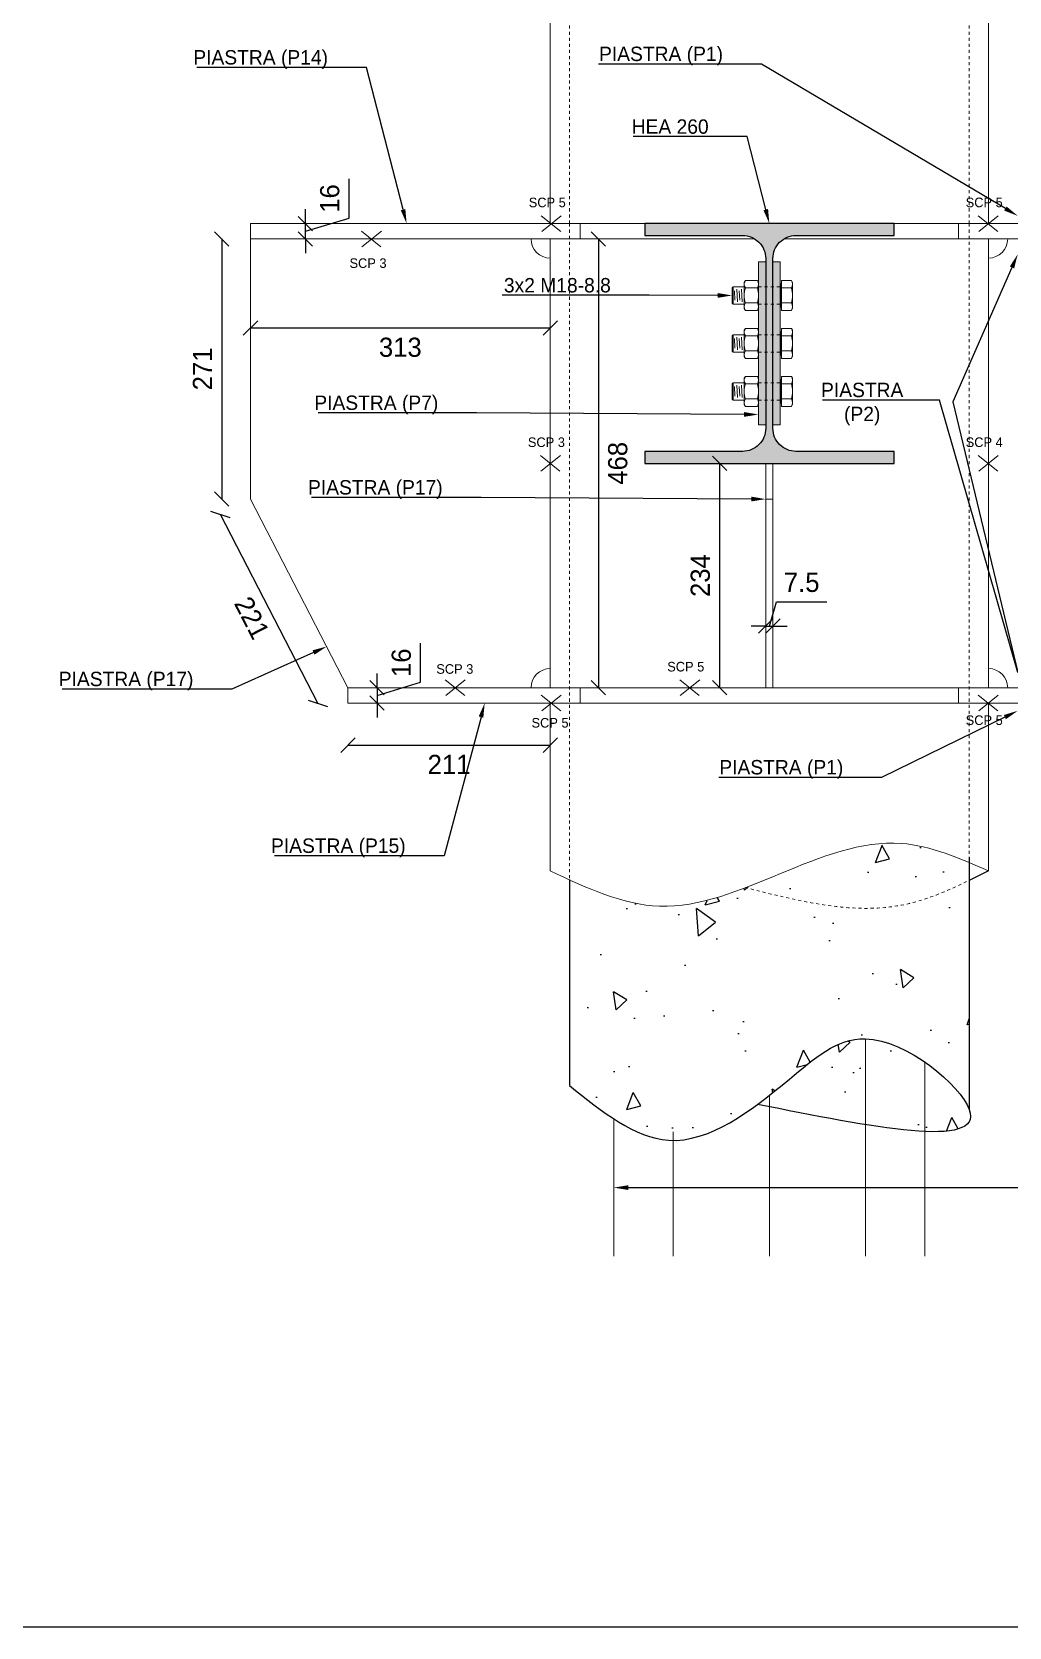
# Model space of a CAD drawing. Header units: millimetres. Extents: x -6949 to 549764, y -83146 to 127128.
# Drawn here: x 11988 to 13007, y -48298 to -46635 of the extents above; entities that cross this region are included whole.
import ezdxf
from ezdxf import colors
from ezdxf.entities.mleader import LeaderData, LeaderLine
from ezdxf.math import Vec2, Vec3

# ---------------------------------------------------------------- set-up
doc = ezdxf.new("R2010")
doc.units = ezdxf.units.MM
doc.linetypes.add('Tratto', pattern=[6.35, 3.175, -3.175])
for name, color, linetype, lineweight in [('armatura', 1, 'Continuous', 15), ('bulloni', 5, 'Continuous', 9), ('piastra', 6, 'Continuous', 18), ('S-COLS', 7, 'Continuous', 18), ('SEZIONI acciaio - Steel sections', 7, 'Continuous', 25), ('tratteggio', 253, 'Tratto', 15)]:
    doc.layers.add(name, color=color, linetype=linetype, lineweight=lineweight)
doc.layers.add('quote', color=7, linetype='Continuous', lineweight=5, true_color=0x383838)
doc.styles.get("Standard").update_dxf_attribs({"font": ''})
doc.styles.get('Standard').set_extended_font_data('Bahnschrift Light')
doc.dimstyles.new('Q 1_15', dxfattribs={"dimtxt": 20, "dimasz": 15, "dimexe": 0.18, "dimexo": 0.0625, "dimgap": 10, "dimtad": 2, "dimdec": 0, "dimzin": 0, "dimdsep": 46, "dimtxsty": 'Standard', "dimblk": 'OBLIQUE', "dimcen": 0, "dimse1": 1, "dimse2": 1, "dimadec": 0, "dimazin": 0, "dimtfac": 1, "dimtdec": 0, "dimtofl": 0, "dimtmove": 1, "dimatfit": 3, "dimfxl": 1, "dimtolj": 1, "dimtzin": 0, "dimarcsym": 1})

# ---------------------------------------------------------------- blocks, each defined once
blk = doc.blocks.new('_Oblique')
at = {"color": 0, "linetype": 'ByBlock', "lineweight": -2}
blk.add_line((-0.5, -0.5), (0.5, 0.5), dxfattribs=at)
blk = doc.blocks.new('*D712')
at = {"layer": 'Defpoints', "color": 0, "transparency": 16777216}
for p in [(12216.3, -46850.9), (12186.3, -47122.2), (12216.3, -47122.2)]:
    blk.add_point(p, dxfattribs=at)
at = {"layer": 'quote', "color": 0, "lineweight": -2, "transparency": 16777216}
blk.add_line((12186.3, -46850.9), (12186.3, -47122.2), dxfattribs=at)
at = {"layer": 'quote', "color": 0, "lineweight": -2, "transparency": 16777216, "xscale": 15, "yscale": 15, "zscale": 15}
for p, rotation in [((12186.3, -46850.9), 90), ((12186.3, -47122.2), 270)]:
    blk.add_blockref('_Oblique', p, dxfattribs=dict(at, rotation=rotation))
at = {"layer": 'quote', "color": 0, "transparency": 16777216, "insert": (12166.2, -46986.5), "char_height": 20, "attachment_point": 5, "rotation": 90}
blk.add_mtext('\\A1;271', dxfattribs=at)
blk = doc.blocks.new('*D713')
at = {"layer": 'Defpoints', "color": 0, "transparency": 16777216}
for p in [(12216.3, -47122.2), (12184.9, -47138.4), (12317.9, -47318.9)]:
    blk.add_point(p, dxfattribs=at)
at = {"layer": 'quote', "color": 0, "lineweight": -2, "transparency": 16777216}
blk.add_line((12286.5, -47335.1), (12184.9, -47138.4), dxfattribs=at)
at = {"layer": 'quote', "color": 0, "lineweight": -2, "transparency": 16777216, "xscale": 15, "yscale": 15, "zscale": 15}
for p, rotation in [((12184.9, -47138.4), 117.3238909274767), ((12286.5, -47335.1), 297.3238909274767)]:
    blk.add_blockref('_Oblique', p, dxfattribs=dict(at, rotation=rotation))
at = {"layer": 'quote', "color": 0, "transparency": 16777216, "insert": (12217.8, -47246), "char_height": 20, "attachment_point": 5, "rotation": 297.3239}
blk.add_mtext('\\A1;221', dxfattribs=at)
blk = doc.blocks.new('*D714')
at = {"layer": 'Defpoints', "color": 0, "transparency": 16777216}
for p in [(12317.9, -47318.9), (12317.9, -47334.9), (12348.2, -47334.9)]:
    blk.add_point(p, dxfattribs=at)
at = {"layer": 'quote', "color": 0, "lineweight": -2, "transparency": 16777216}
for p, q in [((12393.7, -47313.2), (12393.7, -47272.3)), ((12348.2, -47318.9), (12348.2, -47303.9)), ((12348.2, -47326.9), (12393.7, -47313.2)), ((12348.2, -47318.9), (12348.2, -47334.9)), ((12348.2, -47334.9), (12348.2, -47349.9))]:
    blk.add_line(p, q, dxfattribs=at)
at = {"layer": 'quote', "color": 0, "lineweight": -2, "transparency": 16777216, "xscale": 15, "yscale": 15, "zscale": 15}
for p, rotation in [((12348.2, -47318.9), 270), ((12348.2, -47334.9), 90)]:
    blk.add_blockref('_Oblique', p, dxfattribs=dict(at, rotation=rotation))
at = {"layer": 'quote', "color": 0, "transparency": 16777216, "insert": (12373.6, -47292.8), "char_height": 20, "attachment_point": 5, "rotation": 90}
blk.add_mtext('\\A1;16', dxfattribs=at)
blk = doc.blocks.new('*D715')
at = {"layer": 'Defpoints', "color": 0, "transparency": 16777216}
for p in [(12216.3, -46834.9), (12273.6, -46834.9), (12216.3, -46850.9)]:
    blk.add_point(p, dxfattribs=at)
at = {"layer": 'quote', "color": 0, "lineweight": -2, "transparency": 16777216}
for p, q in [((12319.1, -46829.2), (12319.1, -46788.3)), ((12273.6, -46834.9), (12273.6, -46819.9)), ((12273.6, -46842.9), (12319.1, -46829.2)), ((12273.6, -46850.9), (12273.6, -46834.9)), ((12273.6, -46850.9), (12273.6, -46865.9))]:
    blk.add_line(p, q, dxfattribs=at)
at = {"layer": 'quote', "color": 0, "lineweight": -2, "transparency": 16777216, "xscale": 15, "yscale": 15, "zscale": 15}
for p, rotation in [((12273.6, -46834.9), 270), ((12273.6, -46850.9), 90)]:
    blk.add_blockref('_Oblique', p, dxfattribs=dict(at, rotation=rotation))
at = {"layer": 'quote', "color": 0, "transparency": 16777216, "insert": (12299, -46808.8), "char_height": 20, "attachment_point": 5, "rotation": 90}
blk.add_mtext('\\A1;16', dxfattribs=at)
blk = doc.blocks.new('*D716')
at = {"layer": 'Defpoints', "color": 0, "transparency": 16777216}
for p in [(12761, -47254.5), (12753.5, -47318.9), (12761, -47318.9)]:
    blk.add_point(p, dxfattribs=at)
at = {"layer": 'quote', "color": 0, "lineweight": -2, "transparency": 16777216}
for p, q in [((12757.3, -47254.5), (12764.9, -47229.2)), ((12764.9, -47229.2), (12817.2, -47229.2)), ((12753.5, -47254.5), (12738.5, -47254.5)), ((12753.5, -47254.5), (12761, -47254.5)), ((12761, -47254.5), (12776, -47254.5))]:
    blk.add_line(p, q, dxfattribs=at)
at = {"layer": 'quote', "color": 0, "lineweight": -2, "transparency": 16777216, "xscale": 15, "yscale": 15, "zscale": 15}
blk.add_blockref('_Oblique', (12753.5, -47254.5), dxfattribs=at)
at = {"layer": 'quote', "color": 0, "lineweight": -2, "transparency": 16777216, "xscale": 15, "yscale": 15, "zscale": 15, "rotation": 180}
blk.add_blockref('_Oblique', (12761, -47254.5), dxfattribs=at)
at = {"layer": 'quote', "color": 0, "transparency": 16777216, "insert": (12791, -47209.1), "char_height": 20, "attachment_point": 5}
blk.add_mtext('\\A1;7.5', dxfattribs=at)
blk = doc.blocks.new('*D734')
at = {"layer": 'Defpoints', "color": 0, "transparency": 16777216}
for p in [(12317.9, -47334.9), (12528.8, -47334.9), (12528.8, -47378.7)]:
    blk.add_point(p, dxfattribs=at)
at = {"layer": 'quote', "color": 0, "lineweight": -2, "transparency": 16777216}
blk.add_line((12317.9, -47378.7), (12528.8, -47378.7), dxfattribs=at)
at = {"layer": 'quote', "color": 0, "lineweight": -2, "transparency": 16777216, "xscale": 15, "yscale": 15, "zscale": 15, "rotation": 180}
blk.add_blockref('_Oblique', (12317.9, -47378.7), dxfattribs=at)
at = {"layer": 'quote', "color": 0, "lineweight": -2, "transparency": 16777216, "xscale": 15, "yscale": 15, "zscale": 15}
blk.add_blockref('_Oblique', (12528.8, -47378.7), dxfattribs=at)
at = {"layer": 'quote', "color": 0, "transparency": 16777216, "insert": (12423.3, -47398.8), "char_height": 20, "attachment_point": 5}
blk.add_mtext('\\A1;211', dxfattribs=at)
blk = doc.blocks.new('*D735')
at = {"layer": 'Defpoints', "color": 0, "transparency": 16777216}
for p in [(12216.3, -46850.9), (12528.8, -46850.9), (12528.8, -46943.8)]:
    blk.add_point(p, dxfattribs=at)
at = {"layer": 'quote', "color": 0, "lineweight": -2, "transparency": 16777216}
blk.add_line((12216.3, -46943.8), (12528.8, -46943.8), dxfattribs=at)
at = {"layer": 'quote', "color": 0, "lineweight": -2, "transparency": 16777216, "xscale": 15, "yscale": 15, "zscale": 15, "rotation": 180}
blk.add_blockref('_Oblique', (12216.3, -46943.8), dxfattribs=at)
at = {"layer": 'quote', "color": 0, "lineweight": -2, "transparency": 16777216, "xscale": 15, "yscale": 15, "zscale": 15}
blk.add_blockref('_Oblique', (12528.8, -46943.8), dxfattribs=at)
at = {"layer": 'quote', "color": 0, "transparency": 16777216, "insert": (12372.5, -46964), "char_height": 20, "attachment_point": 5}
blk.add_mtext('\\A1;313', dxfattribs=at)
blk = doc.blocks.new('*D779')
at = {"layer": 'Defpoints', "color": 0, "transparency": 16777216}
for p in [(12705.6, -47084.9), (12747.3, -47084.9), (12747.3, -47318.9)]:
    blk.add_point(p, dxfattribs=at)
at = {"layer": 'quote', "color": 0, "lineweight": -2, "transparency": 16777216}
blk.add_line((12705.6, -47318.9), (12705.6, -47084.9), dxfattribs=at)
at = {"layer": 'quote', "color": 0, "lineweight": -2, "transparency": 16777216, "xscale": 15, "yscale": 15, "zscale": 15}
for p, rotation in [((12705.6, -47084.9), 90), ((12705.6, -47318.9), 270)]:
    blk.add_blockref('_Oblique', p, dxfattribs=dict(at, rotation=rotation))
at = {"layer": 'quote', "color": 0, "transparency": 16777216, "insert": (12685.4, -47201.9), "char_height": 20, "attachment_point": 5, "rotation": 90}
blk.add_mtext('\\A1;234', dxfattribs=at)
blk = doc.blocks.new('*D811')
at = {"layer": 'Defpoints', "color": 0, "transparency": 16777216}
for p in [(12508.8, -46850.9), (12508.8, -47318.9), (12579.1, -47318.9)]:
    blk.add_point(p, dxfattribs=at)
at = {"layer": 'quote', "color": 0, "lineweight": -2, "transparency": 16777216}
blk.add_line((12579.1, -46850.9), (12579.1, -47318.9), dxfattribs=at)
at = {"layer": 'quote', "color": 0, "lineweight": -2, "transparency": 16777216, "xscale": 15, "yscale": 15, "zscale": 15}
for p, rotation in [((12579.1, -46850.9), 90), ((12579.1, -47318.9), 270)]:
    blk.add_blockref('_Oblique', p, dxfattribs=dict(at, rotation=rotation))
at = {"layer": 'quote', "color": 0, "transparency": 16777216, "insert": (12599.3, -47084.9), "char_height": 20, "attachment_point": 5, "rotation": 90}
blk.add_mtext('\\A1;468', dxfattribs=at)
blk = doc.blocks.new('x')
at = {"layer": 'quote', "color": 1, "lineweight": 20}
for p, q in [((12519.8, -46826.5), (12540.1, -46842.9)), ((12540.6, -46826.5), (12520.3, -46842.9))]:
    blk.add_line(p, q, dxfattribs=at)

msp = doc.modelspace()

# ---------------------------------------------------------------- hatches: boundary and pattern name
at = {"true_color": 0xc7c8ca}
h = msp.add_hatch(color=9, dxfattribs=at)
h.dxf.hatch_style = 1
h.paths.add_polyline_path([(12785, -46847.4), (12887.3, -46847.4), (12887.3, -46834.9), (12627.3, -46834.9), (12627.3, -46847.4), (12729.5, -46847.4, -0.414214), (12753.5, -46871.4), (12753.5, -46900.9), (12761, -46900.9), (12761, -46871.4, -0.414214)])
h.paths.add_polyline_path([(12753.5, -46950.9), (12761, -46950.9), (12761, -46918.9), (12753.5, -46918.9)])
h.paths.add_polyline_path([(12761, -46968.9), (12753.5, -46968.9), (12753.5, -47000.9), (12761, -47000.9)])
h.paths.add_polyline_path([(12761, -47018.9), (12753.5, -47018.9), (12753.5, -47048.4, -0.414214), (12729.5, -47072.4), (12627.3, -47072.4), (12627.3, -47084.9), (12887.3, -47084.9), (12887.3, -47072.4), (12785, -47072.4, -0.414214), (12761, -47048.4)])
h = msp.add_hatch(color=9, dxfattribs=at)
h.dxf.hatch_style = 1
h.paths.add_polyline_path([(12761, -47000.9), (12753.5, -47000.9), (12753.5, -47018.9), (12761, -47018.9)])
h.paths.add_polyline_path([(12761, -46950.9), (12753.5, -46950.9), (12753.5, -46968.9), (12761, -46968.9)])
h.paths.add_polyline_path([(12761, -46900.9), (12753.5, -46900.9), (12753.5, -46918.9), (12761, -46918.9)])
h = msp.add_hatch()
h.set_pattern_fill('AR-CONC', color=256, angle=48)
edge = h.paths.add_edge_path()
edge.add_spline(control_points=[(12965.8, -47519.7), (12943.4, -47530.5), (12869.7, -47562.2), (12788.8, -47541.6), (12732.7, -47527.3)], knot_values=[21.801139, 21.801139, 21.801139, 21.801139, 94.84451, 260.815544, 260.815544, 260.815544, 260.815544], degree=3, periodic=0)
edge.add_spline(control_points=[(12732.7, -47527.3), (12702.6, -47538.8), (12640.7, -47557.1), (12580, -47533.3), (12548.8, -47519.1)], knot_values=[21.09983, 21.09983, 21.09983, 21.09983, 114.133121, 212.827969, 212.827969, 212.827969, 212.827969], degree=3, periodic=0)
edge.add_line((12548.8, -47519.1), (12548.8, -47733.5))
edge.add_spline(control_points=[(12548.8, -47733.5), (12564.2, -47745.9), (12579.6, -47758.3), (12595.1, -47768.3)], knot_values=[0, 0, 0, 0, 53.419193, 53.419193, 53.419193, 53.419193], degree=3, periodic=0)
edge.add_spline(control_points=[(12595.1, -47768.3), (12613.9, -47780.5), (12634.5, -47790.1), (12655.4, -47790.8), (12657, -47790.8)], knot_values=[53.419193, 53.419193, 53.419193, 53.419193, 118.117284, 123.553186, 123.553186, 123.553186, 123.553186], degree=3, periodic=0)
edge.add_spline(control_points=[(12657, -47790.8), (12657, -47790.8), (12657.1, -47790.8), (12657.1, -47790.8)], knot_values=[123.553186, 123.553186, 123.553186, 123.553186, 123.571311, 123.571311, 123.571311, 123.571311], degree=3, periodic=0)
edge.add_spline(control_points=[(12657.1, -47790.8), (12690.4, -47790.8), (12724.7, -47769.4), (12757.3, -47743.9)], knot_values=[123.571311, 123.571311, 123.571311, 123.571311, 235.148749, 235.148749, 235.148749, 235.148749], degree=3, periodic=0)
edge.add_spline(control_points=[(12757.3, -47743.9), (12764.4, -47738.3), (12797.2, -47711.4), (12827.7, -47684.2), (12857.4, -47684.8), (12857.5, -47684.8)], knot_values=[235.148749, 235.148749, 235.148749, 235.148749, 259.466462, 348.963017, 349.13403, 349.13403, 349.13403, 349.13403], degree=3, periodic=0)
edge.add_spline(control_points=[(12857.5, -47684.8), (12877.4, -47685.2), (12900, -47695.6), (12919.4, -47709)], knot_values=[349.13403, 349.13403, 349.13403, 349.13403, 409.222106, 409.222106, 409.222106, 409.222106], degree=3, periodic=0)
edge.add_spline(control_points=[(12919.4, -47709), (12942.3, -47725), (12960.9, -47745.2), (12965.8, -47758.7)], knot_values=[409.222106, 409.222106, 409.222106, 409.222106, 480.202566, 480.202566, 480.202566, 480.202566], degree=3, periodic=0)
edge.add_line((12965.8, -47758.7), (12965.8, -47519.7))
edge = h.paths.add_edge_path()
edge.add_spline(control_points=[(12732.7, -47527.3), (12788.8, -47541.6), (12869.7, -47562.2), (12943.4, -47530.5), (12965.8, -47519.7)], knot_values=[21.801139, 21.801139, 21.801139, 21.801139, 187.772173, 260.815544, 260.815544, 260.815544, 260.815544], degree=3, periodic=0)
edge.add_line((12965.8, -47519.7), (12965.8, -47501.2))
edge.add_spline(control_points=[(12965.8, -47501.2), (12942.3, -47491.4), (12865.5, -47464.1), (12786.9, -47506.5), (12732.7, -47527.3)], knot_values=[212.827969, 212.827969, 212.827969, 212.827969, 287.003703, 454.511818, 454.511818, 454.511818, 454.511818], degree=3, periodic=0)
h = msp.add_hatch()
h.set_pattern_fill('AR-CONC', color=256, angle=48)
h.set_pattern_definition([(98, (-4771.83, 7578.97), (133.7504, 124.72426), [19.05, -209.55]), (43, (-4771.83, 7578.97), (-165.56536, 101.651), [15.24, -167.6406]), (148.45144, (-4760.69, 7589.36), (-31.81497, 226.3753), [16.19, -178.09024]), (94.1842, (-4809.59, 7612.96), (212.6308, 173.3192), [28.575, -314.325]), (144.63556, (-4791.87, 7627.4), (-25.0191, 341.986), [24.285, -267.1356]), (39.18415, (-4809.59, 7612.96), (-25.0191, 341.986), [22.86, -251.4597]), (69, (-4783.15, 7623.34), (177.4477, 44.24268), [19.05, -209.55]), (14, (-4783.15, 7623.34), (-95.5247, 169.17366), [15.24, -167.64]), (119.45145, (-4768.36, 7627.02), (81.923, 213.41634), [16.19, -178.08994]), (85.5, (-4771.834, 7578.97), (-60.76996, 58.873644), [0, -165.608, 0, -170.18, 0, -168.275]), (55.5, (-4771.83, 7578.97), (-29.7376, 116.69058), [0, -97.028, 0, -161.798, 0, -64.135]), (15.5, (-4809.735, 7536.874), (94.9851, 96.93017), [0, -63.5, 0, -198.12, 0, -262.89]), (5.5, (-4826.73, 7518), (80.2222, 127.09508), [0, -82.55, 0, -131.572, 0, -186.69])])
edge = h.paths.add_edge_path()
edge.add_spline(control_points=[(12810, -47701.7), (12824.7, -47691.5), (12850.8, -47679.5), (12882.5, -47688.9), (12895.2, -47694.9)], knot_values=[296.943431, 296.943431, 296.943431, 296.943431, 348.963017, 385.423919, 385.423919, 385.423919, 385.423919], degree=3, periodic=0)
edge.add_line((12895.2, -47694.9), (12895.2, -47779.6))
edge.add_spline(control_points=[(12895.2, -47779.6), (12870.5, -47776.9), (12841.2, -47771.9), (12810, -47766)], knot_values=[599.118576, 599.118576, 599.118576, 599.118576, 659.961978, 659.961978, 659.961978, 659.961978], degree=3, periodic=0)
edge.add_line((12810, -47766), (12810, -47701.7))
edge = h.paths.add_edge_path()
edge.add_spline(control_points=[(12895.2, -47694.9), (12906.6, -47700.3), (12917.8, -47707.5), (12927.8, -47715.2)], knot_values=[385.423919, 385.423919, 385.423919, 385.423919, 418.092894, 418.092894, 418.092894, 418.092894], degree=3, periodic=0)
edge.add_line((12927.8, -47715.2), (12927.8, -47781.7))
edge.add_spline(control_points=[(12927.8, -47781.7), (12918.3, -47781.6), (12907.3, -47780.9), (12895.2, -47779.6)], knot_values=[569.345924, 569.345924, 569.345924, 569.345924, 599.118576, 599.118576, 599.118576, 599.118576], degree=3, periodic=0)
edge.add_line((12895.2, -47779.6), (12895.2, -47694.9))
edge = h.paths.add_edge_path()
edge.add_spline(control_points=[(12927.8, -47715.2), (12946.8, -47729.9), (12982.7, -47771.3), (12956.3, -47781.8), (12927.8, -47781.7)], knot_values=[418.092894, 418.092894, 418.092894, 418.092894, 480.202566, 569.345924, 569.345924, 569.345924, 569.345924], degree=3, periodic=0)
edge.add_line((12927.8, -47781.7), (12927.8, -47715.2))
edge = h.paths.add_edge_path()
edge.add_spline(control_points=[(12810, -47766), (12788.9, -47762), (12766.9, -47757.6), (12745, -47753.2)], knot_values=[659.961978, 659.961978, 659.961978, 659.961978, 701.048652, 701.048652, 701.048652, 701.048652], degree=3, periodic=0)
edge.add_spline(control_points=[(12548.8, -47733.5), (12582.9, -47760.9), (12657.7, -47821.1), (12749.8, -47751.5), (12799.3, -47709), (12810, -47701.7)], knot_values=[0, 0, 0, 0, 118.117284, 259.466462, 296.943431, 296.943431, 296.943431, 296.943431], degree=3, periodic=0)
edge.add_line((12810, -47701.7), (12810, -47766))
at = {"layer": 'piastra'}
h = msp.add_hatch(color=203, dxfattribs=at)
h.dxf.hatch_style = 1
h.paths.add_polyline_path([(12753.5, -46874.9), (12746, -46874.9), (12746, -46900.9), (12753.5, -46900.9)])
h.paths.add_polyline_path([(12753.5, -46918.9), (12746, -46918.9), (12746, -46923.6), (12746, -46950.9), (12753.5, -46950.9)])
h.paths.add_polyline_path([(12753.5, -46968.9), (12746, -46968.9), (12746, -46973.6), (12746, -47000.9), (12753.5, -47000.9)])
h.paths.add_polyline_path([(12753.5, -47018.9), (12746, -47018.9), (12746, -47023.6), (12746, -47044.9), (12753.5, -47044.9)])
h = msp.add_hatch(color=203, dxfattribs=at)
h.dxf.hatch_style = 1
h.paths.add_polyline_path([(12768.5, -46874.9), (12761, -46874.9), (12761, -46900.9), (12768.5, -46900.9)])
h.paths.add_polyline_path([(12768.5, -46918.9), (12761, -46918.9), (12761, -46950.9), (12768.5, -46950.9)])
h = msp.add_hatch(color=203, dxfattribs=at)
h.dxf.hatch_style = 1
h.paths.add_polyline_path([(12753.5, -46900.9), (12746, -46900.9), (12746, -46918.9), (12753.5, -46918.9)])
h.paths.add_polyline_path([(12768.5, -46900.9), (12761, -46900.9), (12761, -46918.9), (12768.5, -46918.9)])
h.paths.add_polyline_path([(12753.5, -46950.9), (12746, -46950.9), (12746, -46968.9), (12753.5, -46968.9)])
h.paths.add_polyline_path([(12768.5, -46950.9), (12761, -46950.9), (12761, -46968.9), (12768.5, -46968.9)])
h.paths.add_polyline_path([(12768.5, -47000.9), (12761, -47000.9), (12761, -47018.9), (12768.5, -47018.9)])
h.paths.add_polyline_path([(12753.5, -47000.9), (12746, -47000.9), (12746, -47018.9), (12753.5, -47018.9)])
h = msp.add_hatch(color=203, dxfattribs=at)
h.dxf.hatch_style = 1
h.paths.add_polyline_path([(12768.5, -46968.9), (12761, -46968.9), (12761, -47000.9), (12768.5, -47000.9)])
h.paths.add_polyline_path([(12768.5, -47018.9), (12761, -47018.9), (12761, -47044.9), (12768.5, -47044.9)])

# ---------------------------------------------------------------- linework, layer by layer
msp.add_lwpolyline([(10961.1, -45286.5), (16802.7, -45286.5), (16802.7, -48298.2), (10961.1, -48298.2)], close=True)
for points in [[(12965.8, -47495.5), (12965.8, -47758.7)], [(12985.8, -47509.8), (12965.8, -47519.7)], [(12548.8, -47518.8), (12548.8, -47733.5)]]:
    msp.add_lwpolyline(points)
msp.add_spline([(12548.8, -47733.5), (12652.2, -47790.6), (12778.3, -47726.8), (12857.3, -47684.8), (12965.8, -47758.7), (12745, -47753.2)], degree=3)
at = {"layer": 'armatura'}
for points in [[(12857.5, -47684.8), (12857.5, -47911.6)], [(12919.4, -47709), (12919.4, -47911.6)], [(12757.3, -47743.9), (12757.3, -47911.6)], [(12595.1, -47768.3), (12595.1, -47911.6)], [(12657, -47790.8), (12657, -47911.6)], [(12657.1, -47781.8), (12657.1, -47911.6)]]:
    msp.add_lwpolyline(points, dxfattribs=at)
at = {"layer": 'bulloni'}
for p, q in [((12731, -46896.2), (12732.3, -46894.3)), ((12731, -46923.6), (12731, -46896.2)), ((12744.8, -46894.3), (12732.3, -46894.3)), ((12746, -46896.2), (12744.8, -46894.3)), ((12746, -46923.6), (12746, -46896.2)), ((12769.5, -46922.4), (12769.5, -46897.4)), ((12770, -46897.4), (12769.5, -46897.4)), ((12770, -46925.5), (12770, -46894.3)), ((12780.3, -46894.3), (12770, -46894.3)), ((12781.5, -46896.2), (12780.3, -46894.3)), ((12781.5, -46923.6), (12781.5, -46896.2)), ((12718.4, -46901.9), (12719.4, -46900.9)), ((12718.4, -46917.9), (12718.4, -46901.9)), ((12719.4, -46900.9), (12731, -46900.9)), ((12719.4, -46918.9), (12719.4, -46900.9)), ((12720.9, -46904.9), (12721.4, -46914.9)), ((12723.3, -46903.4), (12724, -46916.4)), ((12725.9, -46904.9), (12726.4, -46914.9)), ((12728.3, -46903.4), (12729, -46916.4)), ((12732.3, -46902.1), (12744.8, -46902.1)), ((12770, -46902.1), (12780.3, -46902.1)), ((12719.4, -46918.9), (12718.4, -46917.9)), ((12719.4, -46918.9), (12731, -46918.9)), ((12731, -46923.6), (12732.3, -46925.5)), ((12744.8, -46917.7), (12732.3, -46917.7)), ((12744.8, -46925.5), (12732.3, -46925.5)), ((12746, -46923.6), (12744.8, -46925.5)), ((12770, -46922.4), (12769.5, -46922.4)), ((12780.3, -46917.7), (12770, -46917.7)), ((12780.3, -46925.5), (12770, -46925.5)), ((12781.5, -46923.6), (12780.3, -46925.5)), ((12731, -46946.2), (12732.3, -46944.3)), ((12731, -46973.6), (12731, -46946.2)), ((12744.8, -46944.3), (12732.3, -46944.3)), ((12746, -46946.2), (12744.8, -46944.3)), ((12746, -46973.6), (12746, -46946.2)), ((12769.5, -46972.4), (12769.5, -46947.4)), ((12770, -46947.4), (12769.5, -46947.4)), ((12770, -46975.5), (12770, -46944.3)), ((12780.3, -46944.3), (12770, -46944.3)), ((12781.5, -46946.2), (12780.3, -46944.3)), ((12781.5, -46973.6), (12781.5, -46946.2)), ((12718.4, -46951.9), (12719.4, -46950.9)), ((12718.4, -46967.9), (12718.4, -46951.9)), ((12719.4, -46950.9), (12731, -46950.9)), ((12719.4, -46968.9), (12719.4, -46950.9)), ((12720.9, -46954.9), (12721.4, -46964.9)), ((12723.3, -46953.4), (12724, -46966.4)), ((12725.9, -46954.9), (12726.4, -46964.9)), ((12728.3, -46953.4), (12729, -46966.4)), ((12732.3, -46952.1), (12744.8, -46952.1)), ((12770, -46952.1), (12780.3, -46952.1)), ((12719.4, -46968.9), (12718.4, -46967.9)), ((12719.4, -46968.9), (12731, -46968.9)), ((12731, -46973.6), (12732.3, -46975.5)), ((12744.8, -46967.7), (12732.3, -46967.7)), ((12744.8, -46975.5), (12732.3, -46975.5)), ((12746, -46973.6), (12744.8, -46975.5)), ((12770, -46972.4), (12769.5, -46972.4)), ((12780.3, -46967.7), (12770, -46967.7)), ((12780.3, -46975.5), (12770, -46975.5)), ((12781.5, -46973.6), (12780.3, -46975.5)), ((12731, -46996.2), (12732.3, -46994.3)), ((12731, -47023.6), (12731, -46996.2)), ((12744.8, -46994.3), (12732.3, -46994.3)), ((12746, -46996.2), (12744.8, -46994.3)), ((12746, -47023.6), (12746, -46996.2)), ((12769.5, -47022.4), (12769.5, -46997.4)), ((12770, -46997.4), (12769.5, -46997.4)), ((12770, -47025.5), (12770, -46994.3)), ((12780.3, -46994.3), (12770, -46994.3)), ((12781.5, -46996.2), (12780.3, -46994.3)), ((12781.5, -47023.6), (12781.5, -46996.2)), ((12718.4, -47001.9), (12719.4, -47000.9)), ((12718.4, -47017.9), (12718.4, -47001.9)), ((12719.4, -47000.9), (12731, -47000.9)), ((12719.4, -47018.9), (12719.4, -47000.9)), ((12720.9, -47004.9), (12721.4, -47014.9)), ((12723.3, -47003.4), (12724, -47016.4)), ((12725.9, -47004.9), (12726.4, -47014.9)), ((12728.3, -47003.4), (12729, -47016.4)), ((12732.3, -47002.1), (12744.8, -47002.1)), ((12770, -47002.1), (12780.3, -47002.1)), ((12719.4, -47018.9), (12718.4, -47017.9)), ((12719.4, -47018.9), (12731, -47018.9)), ((12731, -47023.6), (12732.3, -47025.5)), ((12744.8, -47017.7), (12732.3, -47017.7)), ((12744.8, -47025.5), (12732.3, -47025.5)), ((12746, -47023.6), (12744.8, -47025.5)), ((12770, -47022.4), (12769.5, -47022.4)), ((12780.3, -47017.7), (12770, -47017.7)), ((12780.3, -47025.5), (12770, -47025.5)), ((12781.5, -47023.6), (12780.3, -47025.5))]:
    msp.add_line(p, q, dxfattribs=at)
at = {"layer": 'bulloni', "linetype": 'Tratto'}
for points in [[(12746, -46900.9), (12768.5, -46900.9)], [(12746, -46918.9), (12768.5, -46918.9)], [(12746, -46950.9), (12768.5, -46950.9)], [(12746, -46968.9), (12768.5, -46968.9)], [(12746, -47000.9), (12768.5, -47000.9)], [(12746, -47018.9), (12768.5, -47018.9)]]:
    msp.add_lwpolyline(points, dxfattribs=at)
at = {"layer": 'bulloni'}
for centre, radius, start, end in [((12737.7, -46898.2), 6.67, 144.2621, 215.7379), ((12739.4, -46898.2), 6.67, 324.2621, 35.7379), ((12774.9, -46898.2), 6.67, 324.2621, 35.7379), ((12755.8, -46909.9), 24.8, 161.6858, 198.3142), ((12721.2, -46909.9), 24.8, 341.6858, 18.3142), ((12768.5, -46899.9), 1, 270, 0), ((12756.7, -46909.9), 24.8, 341.6858, 18.3142), ((12737.7, -46921.6), 6.67, 144.2621, 215.7379), ((12739.4, -46921.6), 6.67, 324.2621, 35.7379), ((12768.5, -46919.9), 1, 0, 90), ((12774.9, -46921.6), 6.67, 324.2621, 35.7379), ((12737.7, -46948.2), 6.67, 144.2621, 215.7379), ((12739.4, -46948.2), 6.67, 324.2621, 35.7379), ((12774.9, -46948.2), 6.67, 324.2621, 35.7379), ((12755.8, -46959.9), 24.8, 161.6858, 198.3142), ((12721.2, -46959.9), 24.8, 341.6858, 18.3142), ((12768.5, -46949.9), 1, 270, 0), ((12756.7, -46959.9), 24.8, 341.6858, 18.3142), ((12737.7, -46971.6), 6.67, 144.2621, 215.7379), ((12739.4, -46971.6), 6.67, 324.2621, 35.7379), ((12768.5, -46969.9), 1, 0, 90), ((12774.9, -46971.6), 6.67, 324.2621, 35.7379), ((12737.7, -46998.2), 6.67, 144.2621, 215.7379), ((12739.4, -46998.2), 6.67, 324.2621, 35.7379), ((12774.9, -46998.2), 6.67, 324.2621, 35.7379), ((12755.8, -47009.9), 24.8, 161.6858, 198.3142), ((12721.2, -47009.9), 24.8, 341.6858, 18.3142), ((12768.5, -46999.9), 1, 270, 0), ((12756.7, -47009.9), 24.8, 341.6858, 18.3142), ((12737.7, -47021.6), 6.67, 144.2621, 215.7379), ((12739.4, -47021.6), 6.67, 324.2621, 35.7379), ((12768.5, -47019.9), 1, 0, 90), ((12774.9, -47021.6), 6.67, 324.2621, 35.7379)]:
    msp.add_arc(centre, radius, start, end, dxfattribs=at)
at = {"layer": 'piastra'}
for p in [(12216.3, -46850.9), (12317.9, -47318.9)]:
    msp.add_line(p, (12216.3, -47122.2), dxfattribs=at)
for points in [[(12742, -46850.9), (12216.3, -46850.9), (12216.3, -46834.9), (13298.3, -46834.9), (13298.3, -46850.9), (12772.5, -46850.9)], [(12560.1, -46850.9), (12560.1, -46834.9)], [(12954.4, -46850.9), (12954.4, -46834.9)], [(12753.5, -47084.9), (12753.5, -47318.9)], [(12761, -47084.9), (12761, -47318.9)], [(12753.5, -47122.2), (12761, -47122.2)], [(12731.2, -47318.9), (12317.9, -47318.9), (12317.9, -47334.9), (13298.3, -47334.9), (13298.3, -47318.9), (12731.2, -47318.9)], [(12560.1, -47334.9), (12560.1, -47318.9)], [(12954.4, -47334.9), (12954.4, -47318.9)]]:
    msp.add_lwpolyline(points, dxfattribs=at)
for points in [[(12746, -46874.9), (12753.5, -46874.9), (12753.5, -47044.9), (12746, -47044.9)], [(12768.5, -46874.9), (12761, -46874.9), (12761, -47044.9), (12768.5, -47044.9)]]:
    msp.add_lwpolyline(points, close=True, dxfattribs=at)
for centre, start, end in [((12528.8, -46850.9), 180, 270), ((12985.8, -46850.9), 270, 0), ((12528.8, -47318.9), 90, 180), ((12985.8, -47318.9), 0, 90)]:
    msp.add_arc(centre, 20, start, end, dxfattribs=at)
at = {"layer": 'S-COLS'}
for p, q in [((12985.8, -46834.9), (12985.8, -46284.9)), ((12528.8, -46850.9), (12528.8, -47318.9)), ((12985.8, -46850.9), (12985.8, -47318.9))]:
    msp.add_line(p, q, dxfattribs=at)
for points in [[(12528.8, -46834.9), (12528.8, -46284.9)], [(12985.8, -46821.5), (12985.8, -46284.9)], [(12528.8, -47334.9), (12528.8, -47509.8)], [(12985.8, -47334.9), (12985.8, -47509.8)]]:
    msp.add_lwpolyline(points, dxfattribs=at)
msp.add_spline([(12528.8, -47509.8), (12642.8, -47546.6), (12895, -47481.2), (12985.8, -47509.8)], degree=3, dxfattribs=at)
at = {"layer": 'SEZIONI acciaio - Steel sections'}
msp.add_lwpolyline([(12887.3, -46834.9), (12627.3, -46834.9), (12627.3, -46847.4), (12729.5, -46847.4, -0.414214), (12753.5, -46871.4), (12753.5, -47048.4, -0.414214), (12729.5, -47072.4), (12627.3, -47072.4), (12627.3, -47084.9), (12887.3, -47084.9), (12887.3, -47072.4), (12785, -47072.4, -0.414214), (12761, -47048.4), (12761, -46871.4, -0.414214), (12785, -46847.4), (12887.3, -46847.4)], format="xyb", close=True, dxfattribs=at)
at = {"layer": 'tratteggio'}
for points in [[(12548.8, -46834.9), (12548.8, -46275.9)], [(12965.8, -46834.9), (12965.8, -46299.3)], [(12548.8, -46834.9), (12548.8, -47518.8)], [(12965.8, -46834.9), (12965.8, -47495.5)]]:
    msp.add_lwpolyline(points, dxfattribs=at)
msp.add_spline([(12985.8, -47509.8), (12897.7, -47545), (12732.7, -47527.3)], degree=3, dxfattribs=at)

# ---------------------------------------------------------------- block references
at = {"layer": 'quote'}
for p in [(-0.3, -0.2), (455.3, -0.2), (-187.8, -16.2), (-1.2, -250.2), (455.3, -250.2), (-100.4, -484.2), (144.1, -484.2), (-0.3, -500.2), (455.3, -500.2)]:
    msp.add_blockref('x', p, dxfattribs=at)

# ---------------------------------------------------------------- texts
at = {"layer": 'quote', "color": 1, "char_height": 10, "attachment_point": 1}
for s, insert in [('SCP 5', (12506.4, -46807.9)), ('SCP 5', (12962, -46807.9)), ('SCP 3', (12319.5, -46871.2)), ('SCP 3', (12505.5, -47057.9)), ('SCP 4', (12962, -47057.9)), ('SCP 3', (12410, -47294.3)), ('SCP 5', (12650.8, -47291.9)), ('SCP 5', (12962, -47347.7)), ('SCP 5', (12509.3, -47350.4))]:
    msp.add_mtext_dynamic_manual_height_columns(s, width=110.555, gutter_width=1, heights=[0], dxfattribs=dict(at, insert=insert))

# ---------------------------------------------------------------- dimensions: what is measured, and where the dimension line sits
at = {"layer": 'quote'}
for p1, p2, distance, picture, middle in [((12216.3, -46850.9), (12216.3, -46834.9), -57.3, '*D715', (12299, -46819.2)), ((12317.9, -47318.9), (12216.3, -47122.2), 35.4, '*D713', (12217.8, -47246))]:
    dim = msp.add_aligned_dim(p1=p1, p2=p2, distance=distance, dimstyle='Q 1_15', dxfattribs=at)
    dim.commit()
    dim.dimension.update_dxf_attribs({"geometry": picture, "text_midpoint": middle})
for base, p1, p2, picture, middle in [((12186.3, -47122.2), (12216.3, -46850.9), (12216.3, -47122.2), '*D712', (12166.2, -46986.5)), ((12579.1, -47318.9), (12508.8, -46850.9), (12508.8, -47318.9), '*D811', (12599.3, -47084.9)), ((12705.6, -47084.9), (12747.3, -47318.9), (12747.3, -47084.9), '*D779', (12685.4, -47201.9)), ((12348.2, -47334.9), (12317.9, -47318.9), (12317.9, -47334.9), '*D714', (12373.6, -47303.2))]:
    dim = msp.add_linear_dim(base=base, p1=p1, p2=p2, angle=90, dimstyle='Q 1_15', dxfattribs=at)
    dim.commit()
    dim.dimension.update_dxf_attribs({"geometry": picture, "text_midpoint": middle})
for base, p1, p2, picture, middle in [((12528.7744, -46943.7955), (12216.2654, -46850.8686), (12528.7744, -46850.8686), '*D735', (12372.5199, -46964.0018)), ((12528.8, -47378.7), (12317.9, -47334.9), (12528.8, -47334.9), '*D734', (12423.3, -47398.8))]:
    dim = msp.add_linear_dim(base=base, p1=p1, p2=p2, dimstyle='Q 1_15', dxfattribs=at)
    dim.commit()
    dim.dimension.update_dxf_attribs({"geometry": picture, "text_midpoint": middle})
dim = msp.add_linear_dim(base=(12761, -47254.5), p1=(12753.5, -47318.9), p2=(12761, -47318.9), text='7.5', dimstyle='Q 1_15', dxfattribs=at)
dim.commit()
dim.dimension.update_dxf_attribs({"geometry": '*D716', "text_midpoint": (12774.9, -47209.1)})

# ---------------------------------------------------------------- leaders
ml = msp.add_multileader_mtext('Standard', dxfattribs=at)
ml.set_content('PIASTRA (P14)', color=256)
ml.set_leader_properties()
ml.build(insert=Vec2(0, 0))
ml.multileader.update_dxf_attribs({"text_left_attachment_type": 5, "text_right_attachment_type": 6, "dogleg_length": 30, "arrow_head_size": 15})
ctx = ml.context
ctx.base_point, ctx.char_height, ctx.arrow_head_size, ctx.landing_gap_size, ctx.plane_origin = Vec3(12157.4, -46673.9), 15, 15, 10, Vec3(12162.6, -47083.3)
ctx.left_attachment, ctx.right_attachment, ctx.text_align_type = 5, 6, 2
notes = []
notes.append((ctx, [(1, (1, 1, 0), (12337.1, -46672.3), (-1, 0), 30, [(0, [(12379.1, -46834.9)], 0, [])])]))
ctx.mtext.insert, ctx.mtext.alignment, ctx.mtext.flow_direction = Vec3(12297.1, -46654.1), 3, 5
ml = msp.add_multileader_mtext('Standard', dxfattribs=at)
ml.set_content('PIASTRA (P1) ', color=256)
ml.set_leader_properties()
ml.build(insert=Vec2(0, 0))
ml.multileader.update_dxf_attribs({"text_left_attachment_type": 5, "text_right_attachment_type": 6, "dogleg_length": 30, "arrow_head_size": 15})
ctx = ml.context
ctx.base_point, ctx.char_height, ctx.arrow_head_size, ctx.landing_gap_size, ctx.plane_origin = Vec3(12581.3, -46670.3), 15, 15, 10, Vec3(12799.8, -47075.3)
ctx.left_attachment, ctx.right_attachment, ctx.text_align_type = 5, 6, 2
notes.append((ctx, [(1, (1, 1, 0), (12749, -46668.7), (-1, 0), 30, [(0, [(13016.3, -46826.9)], 0, [])])]))
ctx.mtext.insert, ctx.mtext.alignment, ctx.mtext.flow_direction = Vec3(12709, -46650.5), 3, 5
ml = msp.add_multileader_mtext('Standard', dxfattribs=at)
ml.set_content('HEA 260', color=256)
ml.set_leader_properties()
ml.build(insert=Vec2(0, 0))
ml.multileader.update_dxf_attribs({"text_left_attachment_type": 5, "text_right_attachment_type": 6, "dogleg_length": 30, "arrow_head_size": 15})
ctx = ml.context
ctx.base_point, ctx.char_height, ctx.arrow_head_size, ctx.landing_gap_size, ctx.plane_origin = Vec3(12609.8, -46744.5), 15, 15, 10, Vec3(12757.3, -46834.9)
ctx.left_attachment, ctx.right_attachment, ctx.text_align_type = 5, 6, 2
notes.append((ctx, [(0, (1, 1, 0), (12734, -46744.3), (-1, 0), 30, [(0, [(12757.3, -46834.9)], 0, [])])]))
ctx.mtext.insert, ctx.mtext.alignment, ctx.mtext.flow_direction = Vec3(12694, -46726.3), 3, 5
ml = msp.add_multileader_mtext('Standard', dxfattribs=at)
ml.set_content('PIASTRA\\P\\pq*;(P2) ', color=256)
ml.set_leader_properties()
ml.build(insert=Vec2(0, 0))
ml.multileader.update_dxf_attribs({"text_left_attachment_type": 5, "text_right_attachment_type": 6, "dogleg_length": 30, "arrow_head_size": 15})
ctx = ml.context
ctx.base_point, ctx.char_height, ctx.arrow_head_size, ctx.landing_gap_size, ctx.plane_origin = Vec3(12803.6, -47045.9), 15, 15, 10, Vec3(12799.8, -47115.3)
ctx.left_attachment, ctx.right_attachment, ctx.text_align_type = 5, 6, 1
notes.append((ctx, [(1, (1, 1, 0), (12934.7, -47019.2), (-1, 0), 30, [(2, [(13016.3, -46866.9), (12948.6, -47020.9), (13016.3, -47302.9)], 0, [])])]))
ctx.mtext.insert, ctx.mtext.alignment, ctx.mtext.flow_direction = Vec3(12854.1, -47000.9), 2, 5
ml = msp.add_multileader_mtext('Standard', dxfattribs=at)
ml.set_content('3x2 M18-8.8', color=256)
ml.set_leader_properties()
ml.build(insert=Vec2(0, 0))
ml.multileader.update_dxf_attribs({"text_left_attachment_type": 5, "text_right_attachment_type": 6, "dogleg_length": 30, "arrow_head_size": 15})
ctx = ml.context
ctx.base_point, ctx.char_height, ctx.arrow_head_size, ctx.landing_gap_size, ctx.plane_origin = Vec3(12473.7, -46909.9), 15, 15, 10, Vec3(12501.9, -47158.3)
ctx.left_attachment, ctx.right_attachment, ctx.text_align_type = 5, 6, 2
notes.append((ctx, [(1, (1, 1, 0), (12632, -46909.7), (-1, 0), 30, [(0, [(12718.4, -46909.9)], 0, [])])]))
ctx.mtext.insert, ctx.mtext.alignment, ctx.mtext.flow_direction = Vec3(12592, -46891.7), 3, 5
ml = msp.add_multileader_mtext('Standard', dxfattribs=at)
ml.set_content('PIASTRA (P7)', color=256)
ml.set_leader_properties()
ml.build(insert=Vec2(0, 0))
ml.multileader.update_dxf_attribs({"text_left_attachment_type": 5, "text_right_attachment_type": 6, "dogleg_length": 30, "arrow_head_size": 15})
ctx = ml.context
ctx.base_point, ctx.char_height, ctx.arrow_head_size, ctx.landing_gap_size, ctx.plane_origin = Vec3(12280.8, -47034), 15, 15, 10, Vec3(12711.2, -46978.6)
ctx.left_attachment, ctx.right_attachment, ctx.text_align_type = 5, 6, 2
notes.append((ctx, [(0, (1, 1, 0), (12452.1, -47032.4), (-1, 0), 30, [(0, [(12746, -47034)], 0, [])])]))
ctx.mtext.insert, ctx.mtext.alignment, ctx.mtext.flow_direction = Vec3(12412.1, -47014.2), 3, 5
ml = msp.add_multileader_mtext('Standard', dxfattribs=at)
ml.set_content('PIASTRA (P17)', color=256)
ml.set_leader_properties()
ml.build(insert=Vec2(0, 0))
ml.multileader.update_dxf_attribs({"text_left_attachment_type": 5, "text_right_attachment_type": 6, "dogleg_length": 30, "arrow_head_size": 15})
ctx = ml.context
ctx.base_point, ctx.char_height, ctx.arrow_head_size, ctx.landing_gap_size, ctx.plane_origin = Vec3(12278.3, -47122.2), 15, 15, 10, Vec3(12718.7, -47066.8)
ctx.left_attachment, ctx.right_attachment, ctx.text_align_type = 5, 6, 2
notes.append((ctx, [(0, (1, 1, 0), (12456.7, -47120.6), (-1, 0), 30, [(0, [(12753.5, -47122.2)], 0, [])])]))
ctx.mtext.insert, ctx.mtext.alignment, ctx.mtext.flow_direction = Vec3(12416.7, -47102.4), 3, 5
ml = msp.add_multileader_mtext('Standard', dxfattribs=at)
ml.set_content('PIASTRA (P17)', color=256)
ml.set_leader_properties()
ml.build(insert=Vec2(0, 0))
ml.multileader.update_dxf_attribs({"text_left_attachment_type": 5, "text_right_attachment_type": 6, "dogleg_length": 30, "arrow_head_size": 15})
ctx = ml.context
ctx.base_point, ctx.char_height, ctx.arrow_head_size, ctx.landing_gap_size, ctx.plane_origin = Vec3(12018.5, -47322), 15, 15, 10, Vec3(12267.1, -47220.5)
ctx.left_attachment, ctx.right_attachment, ctx.text_align_type = 5, 6, 2
notes.append((ctx, [(0, (1, 1, 0), (12196.8, -47320.4), (-1, 0), 30, [(0, [(12295.7, -47275.9)], 0, [])])]))
ctx.mtext.insert, ctx.mtext.alignment, ctx.mtext.flow_direction = Vec3(12156.8, -47302.2), 3, 5
ml = msp.add_multileader_mtext('Standard', dxfattribs=at)
ml.set_content('PIASTRA (P15)', color=256)
ml.set_leader_properties()
ml.build(insert=Vec2(0, 0))
ml.multileader.update_dxf_attribs({"text_left_attachment_type": 5, "text_right_attachment_type": 6, "dogleg_length": 30, "arrow_head_size": 15})
ctx = ml.context
ctx.base_point, ctx.char_height, ctx.arrow_head_size, ctx.landing_gap_size, ctx.plane_origin = Vec3(12238.9, -47495.8), 15, 15, 10, Vec3(12244.1, -47086.4)
ctx.left_attachment, ctx.right_attachment, ctx.text_align_type = 5, 6, 2
notes.append((ctx, [(1, (1, 1, 0), (12418.1, -47494.2), (-1, 0), 30, [(0, [(12460.5, -47334.9)], 0, [])])]))
ctx.mtext.insert, ctx.mtext.alignment, ctx.mtext.flow_direction = Vec3(12378.1, -47476), 3, 5
ml = msp.add_multileader_mtext('Standard', dxfattribs=at)
ml.set_content('PIASTRA (P1) ', color=256)
ml.set_leader_properties()
ml.build(insert=Vec2(0, 0))
ml.multileader.update_dxf_attribs({"text_left_attachment_type": 5, "text_right_attachment_type": 6, "dogleg_length": 30, "arrow_head_size": 15})
ctx = ml.context
ctx.base_point, ctx.char_height, ctx.arrow_head_size, ctx.landing_gap_size, ctx.plane_origin = Vec3(12706.7, -47414.1), 15, 15, 10, Vec3(12799.8, -47094.4)
ctx.left_attachment, ctx.right_attachment, ctx.text_align_type = 5, 6, 2
notes.append((ctx, [(1, (1, 1, 0), (12874.4, -47412.5), (-1, 0), 30, [(0, [(13016.3, -47342.9)], 0, [])])]))
ctx.mtext.insert, ctx.mtext.rotation, ctx.mtext.alignment, ctx.mtext.flow_direction = Vec3(12834.4, -47394.2), 6.283185, 3, 5
ml = msp.add_multileader_mtext('Standard', dxfattribs=at)
ml.set_content('10-{\\Fgreeks|c0;\\H1.33333x;Φ\\H0.75x;16}', color=256)
ml.set_leader_properties()
ml.build(insert=Vec2(0, 0))
ml.multileader.update_dxf_attribs({"text_left_attachment_type": 5, "text_right_attachment_type": 6, "dogleg_length": 30, "arrow_head_size": 15})
ctx = ml.context
ctx.base_point, ctx.char_height, ctx.arrow_head_size, ctx.landing_gap_size, ctx.plane_origin = Vec3(13023.1, -47840), 15, 15, 10, Vec3(12582.2, -48068.9)
ctx.left_attachment, ctx.right_attachment = 5, 6
notes.append((ctx, [(1, (1, 1, 0), (12958.9, -47840), (1, 0), 64.2, [(5, [(12595.1, -47840), (12657, -47840), (12757.3, -47840), (12857.5, -47840), (12857.5, -47840), (12919.4, -47840)], 0, [])])]))
ctx.mtext.insert, ctx.mtext.flow_direction = Vec3(13033.1, -47816), 5
for ctx, leaders in notes:
    for number, flags, end, landing, length, lines in leaders:
        leader = LeaderData()
        leader.index, (leader.has_last_leader_line, leader.has_dogleg_vector, leader.attachment_direction) = number, flags
        leader.last_leader_point, leader.dogleg_vector, leader.dogleg_length = Vec3(end), Vec3(landing), length
        for number, points, colour, breaks in lines:
            line = LeaderLine()
            line.index, line.vertices, line.color, line.breaks = number, Vec3.list(points), colors.encode_raw_color(colour), breaks
            leader.lines.append(line)
        ctx.leaders.append(leader)

doc.saveas('drawing.dxf')
